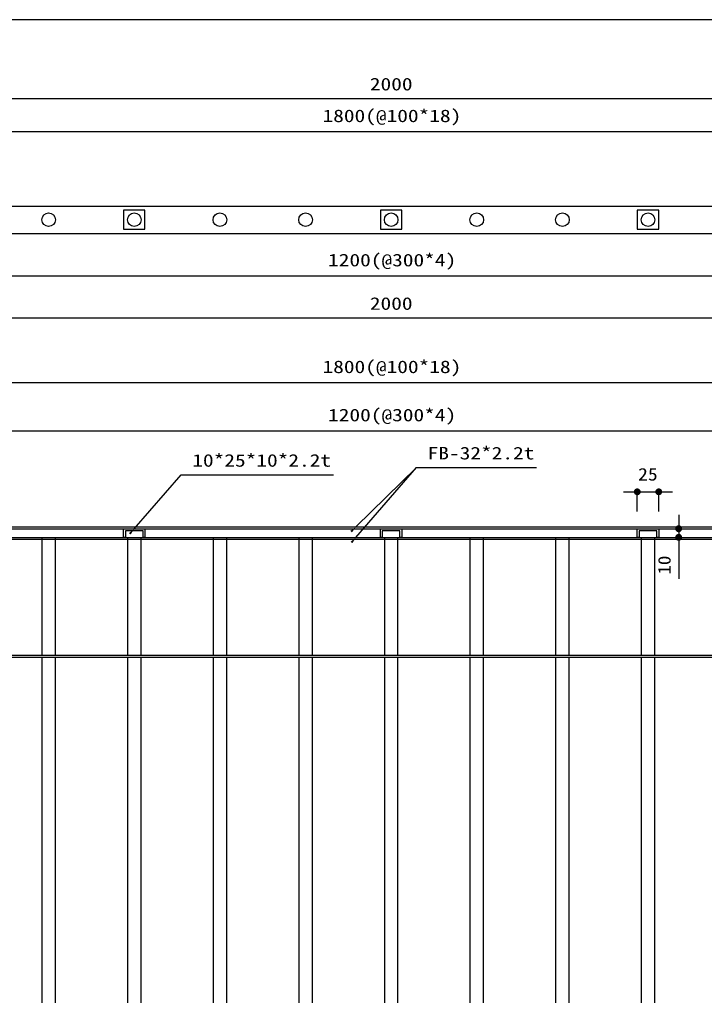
# Model space of a CAD drawing. Units: millimetres on the paper, scale 1:8. Extents: x -204 to 194, y -148 to 137.
# Drawn here: x -104.1 to -4.1, y -5.8 to 136.8 of the extents above; entities that cross this region are included whole.
import ezdxf
from ezdxf.enums import TextEntityAlignment as Align

# ---------------------------------------------------------------- set-up
doc = ezdxf.new("R2010")
doc.units = ezdxf.units.MM
doc.linetypes.add('DASHED_SPACED', pattern=[12, 6, -6])
for name, color, linetype, lineweight in [('0-1_0', 6, 'Continuous', 25), ('0-2_DIM1', 3, 'Continuous', 25), ('0-3_横桟', 2, 'Continuous', 25), ('0-4_文字', 7, 'Continuous', 25), ('0-7_縦格子', 6, 'Continuous', 25)]:
    doc.layers.add(name, color=color, linetype=linetype, lineweight=lineweight)
doc.styles.add('ＭＳ ゴシック', font='')
doc.styles.get('ＭＳ ゴシック').set_extended_font_data('MS Gothic')

# ---------------------------------------------------------------- blocks, each defined once
blk = doc.blocks.new('filled_dot')
at = {"color": 0, "linetype": 'Continuous', "lineweight": -2, "const_width": 1.25}
blk.add_lwpolyline([(-0.625, 0, 1), (0.625, 0, 1)], format="xyb", close=True, dxfattribs=at)
blk = doc.blocks.new('filled_arrow')
at = {"color": 0, "linetype": 'Continuous', "lineweight": -2}
blk.add_solid([(7.5, 1.25), (0, 0), (7.5, -1.25)], dxfattribs=at)

msp = doc.modelspace()

# ---------------------------------------------------------------- linework, layer by layer
at = {"layer": '0-1_0'}
msp.add_line((-204.102, 136.768), (193.676, 136.768), dxfattribs=at)
at = {"layer": '0-1_0', "color": 7}
msp.add_lwpolyline([(-87.354, 62.404), (-80.51, 70.282), (-79.51, 70.282), (-58.275, 70.282)], dxfattribs=at)
at = {"layer": '0-2_DIM1'}
for p, q in [((-174.853, 125.241), (75.147, 125.241)), ((-162.353, 120.399), (62.647, 120.399)), ((-124.853, 99.333), (25.147, 99.333)), ((-174.853, 93.194), (75.147, 93.194)), ((-162.353, 83.741), (62.647, 83.741)), ((-124.853, 76.7), (25.147, 76.7)), ((-15.916, 67.787), (-8.791, 67.787)), ((-13.916, 64.904), (-13.916, 67.943)), ((-10.791, 64.904), (-10.791, 67.943)), ((-7.877, 64.404), (-7.877, 55.099)), ((-7.876, 64.387), (-7.876, 55.082)), ((-8.291, 62.404), (-7.721, 62.404)), ((-8.291, 62.387), (-7.72, 62.387)), ((-8.291, 61.154), (-7.721, 61.154)), ((-8.291, 61.137), (-7.72, 61.137))]:
    msp.add_line(p, q, dxfattribs=at)
at = {"layer": '0-3_横桟'}
for p, q in [((-171.853, 109.527), (72.147, 109.527)), ((-171.853, 105.527), (72.147, 105.527)), ((-171.853, 62.662), (72.147, 62.662)), ((-171.853, 62.387), (72.147, 62.387)), ((-171.853, 61.137), (72.147, 61.137)), ((-171.853, 60.862), (72.147, 60.862)), ((-171.853, 43.912), (72.147, 43.912)), ((-171.728, 43.637), (72.022, 43.637))]:
    msp.add_line(p, q, dxfattribs=at)
at = {"layer": '0-3_横桟', "linetype": 'DASHED_SPACED'}
for points in [[(-88.916, 106.152), (-85.791, 106.152), (-85.791, 108.902), (-88.916, 108.902)], [(-51.416, 106.152), (-48.291, 106.152), (-48.291, 108.902), (-51.416, 108.902)], [(-13.916, 106.152), (-10.791, 106.152), (-10.791, 108.902), (-13.916, 108.902)]]:
    msp.add_lwpolyline(points, close=True, dxfattribs=at)
at = {"layer": '0-3_横桟'}
for points in [[(-88.916, 61.137), (-88.916, 62.387), (-85.791, 62.387), (-85.791, 61.137), (-86.066, 61.137), (-86.066, 62.112), (-88.641, 62.112), (-88.641, 61.137)], [(-51.416, 61.137), (-51.416, 62.387), (-48.291, 62.387), (-48.291, 61.137), (-48.566, 61.137), (-48.566, 62.112), (-51.141, 62.112), (-51.141, 61.137)], [(-13.916, 61.137), (-13.916, 62.387), (-10.791, 62.387), (-10.791, 61.137), (-11.066, 61.137), (-11.066, 62.112), (-13.641, 62.112), (-13.641, 61.137)]]:
    msp.add_lwpolyline(points, close=True, dxfattribs=at)
at = {"layer": '0-4_文字'}
msp.add_line((-54.992, 61.137), (-46.149, 71.345), dxfattribs=at)
msp.add_lwpolyline([(-54.992, 62.662), (-46.149, 71.345), (-45.149, 71.345), (-28.636, 71.345)], dxfattribs=at)
at = {"layer": '0-7_縦格子'}
for p, q in [((-100.847, 61.137), (-100.847, 43.912)), ((-98.859, 43.912), (-98.859, 61.137)), ((-88.347, 61.137), (-88.347, 43.912)), ((-86.359, 43.912), (-86.359, 61.137)), ((-75.847, 61.137), (-75.847, 43.912)), ((-73.859, 43.912), (-73.859, 61.137)), ((-63.347, 61.137), (-63.347, 43.912)), ((-61.359, 43.912), (-61.359, 61.137)), ((-50.847, 61.137), (-50.847, 43.912)), ((-48.859, 43.912), (-48.859, 61.137)), ((-38.347, 61.137), (-38.347, 43.912)), ((-36.359, 43.912), (-36.359, 61.137)), ((-25.847, 61.137), (-25.847, 43.912)), ((-23.859, 43.912), (-23.859, 61.137)), ((-13.347, 61.137), (-13.347, 43.912)), ((-11.359, 43.912), (-11.359, 61.137)), ((-100.847, 43.637), (-100.847, -65.813)), ((-98.859, -65.813), (-98.859, 43.637)), ((-88.347, 43.637), (-88.347, -65.813)), ((-86.359, -65.813), (-86.359, 43.637)), ((-75.847, 43.637), (-75.847, -65.813)), ((-73.859, -65.813), (-73.859, 43.637)), ((-63.347, 43.637), (-63.347, -65.813)), ((-61.359, -65.813), (-61.359, 43.637)), ((-50.847, 43.637), (-50.847, -65.813)), ((-48.859, -65.813), (-48.859, 43.637)), ((-38.347, 43.637), (-38.347, -65.813)), ((-36.359, -65.813), (-36.359, 43.637)), ((-25.847, 43.637), (-25.847, -65.813)), ((-23.859, -65.813), (-23.859, 43.637)), ((-13.347, 43.637), (-13.347, -65.813)), ((-11.359, -65.813), (-11.359, 43.637))]:
    msp.add_line(p, q, dxfattribs=at)
for centre in [(-99.853, 107.527), (-87.353, 107.527), (-74.853, 107.527), (-62.353, 107.527), (-49.853, 107.527), (-37.353, 107.527), (-24.853, 107.527), (-12.353, 107.527)]:
    msp.add_circle(centre, 0.994, dxfattribs=at)

# ---------------------------------------------------------------- block references
at = {"layer": '0-1_0', "color": 7, "xscale": 0.133, "yscale": 0.133, "rotation": 229}
msp.add_blockref('filled_arrow', (-87.354, 62.404), dxfattribs=at)
at = {"layer": '0-2_DIM1', "xscale": 0.4, "yscale": 0.4}
msp.add_blockref('filled_dot', (-13.916, 67.787), dxfattribs=at)
for p, rotation in [((-10.791, 67.787), 180), ((-7.877, 62.404), 270), ((-7.876, 62.387), 270), ((-7.877, 61.154), 90), ((-7.876, 61.137), 90)]:
    msp.add_blockref('filled_dot', p, dxfattribs=dict(at, rotation=rotation))
at = {"layer": '0-4_文字', "xscale": 0.133, "yscale": 0.133}
for p, rotation in [((-54.992, 62.662), 224.5), ((-54.992, 61.137), 229.1)]:
    msp.add_blockref('filled_arrow', p, dxfattribs=dict(at, rotation=rotation))

# ---------------------------------------------------------------- texts
at = {"layer": '0-1_0', "color": 7, "style": 'ＭＳ ゴシック', "width": 1.25}
msp.add_text('10*25*10*2.2t', height=1.833, dxfattribs=at).set_placement((-78.885, 70.907), align=Align.BOTTOM_LEFT)
at = {"layer": '0-2_DIM1', "style": 'ＭＳ ゴシック'}
for s, width, p in [('2000', 1.25, (-52.962, 125.866)), ('1800(@100*18)', 1.25, (-59.872, 121.233)), ('1200(@300*4)', 1.25, (-59.06, 100.167)), ('2000', 1.25, (-52.962, 93.819)), ('1800(@100*18)', 1.25, (-59.872, 84.576)), ('1200(@300*4)', 1.25, (-59.06, 77.534)), ('25', 1.15, (-13.806, 68.881))]:
    msp.add_text(s, height=1.833, dxfattribs=dict(at, width=width)).set_placement(p, align=Align.BOTTOM_LEFT)
at = {"layer": '0-2_DIM1', "style": 'ＭＳ ゴシック', "width": 1.1}
for p in [(-8.502, 55.724), (-8.501, 55.707)]:
    msp.add_text('10', height=1.833, rotation=90, dxfattribs=at).set_placement(p, align=Align.BOTTOM_LEFT)
at = {"layer": '0-4_文字', "style": 'ＭＳ ゴシック', "width": 1.25}
msp.add_text('FB-32*2.2t', height=1.833, dxfattribs=at).set_placement((-44.524, 71.97), align=Align.BOTTOM_LEFT)

doc.saveas('drawing.dxf')
